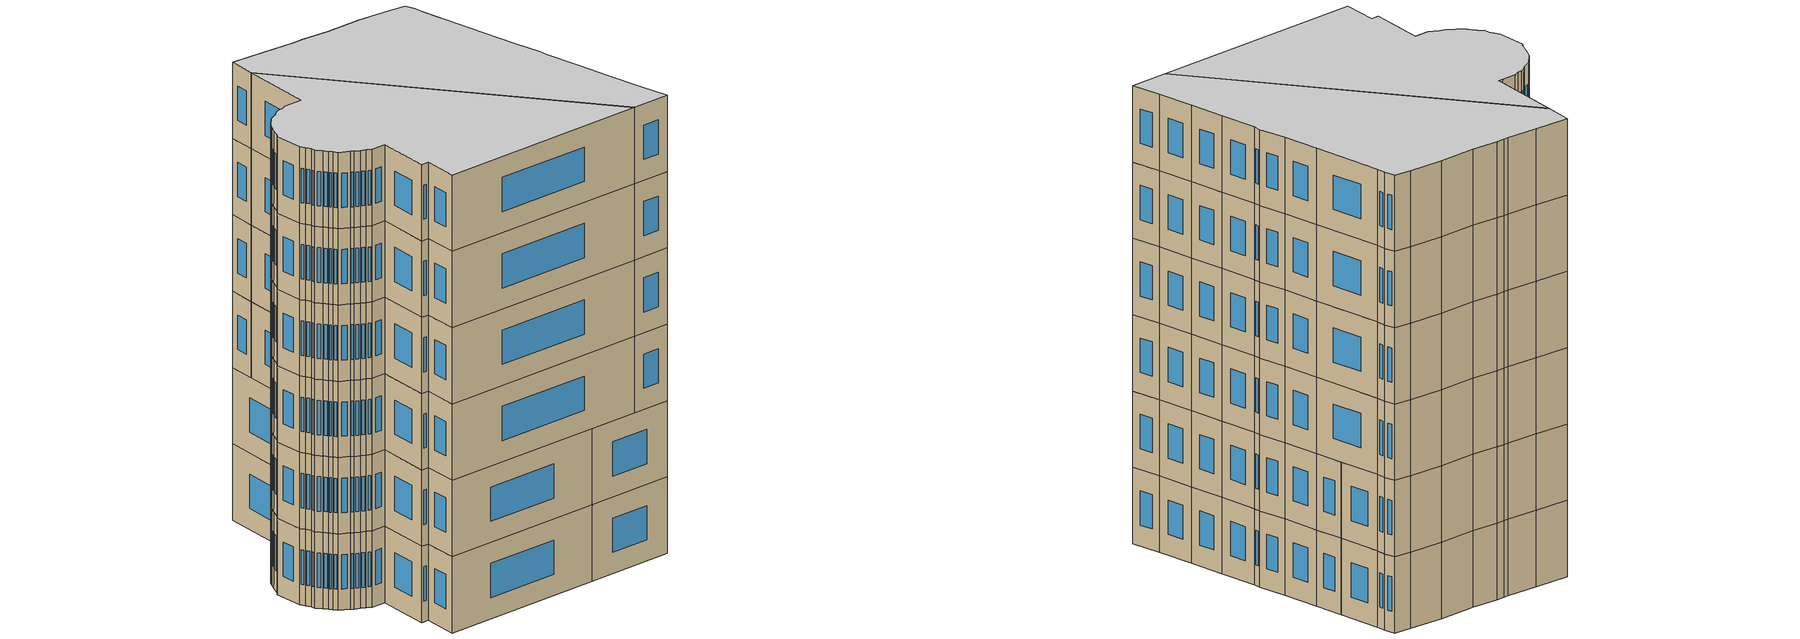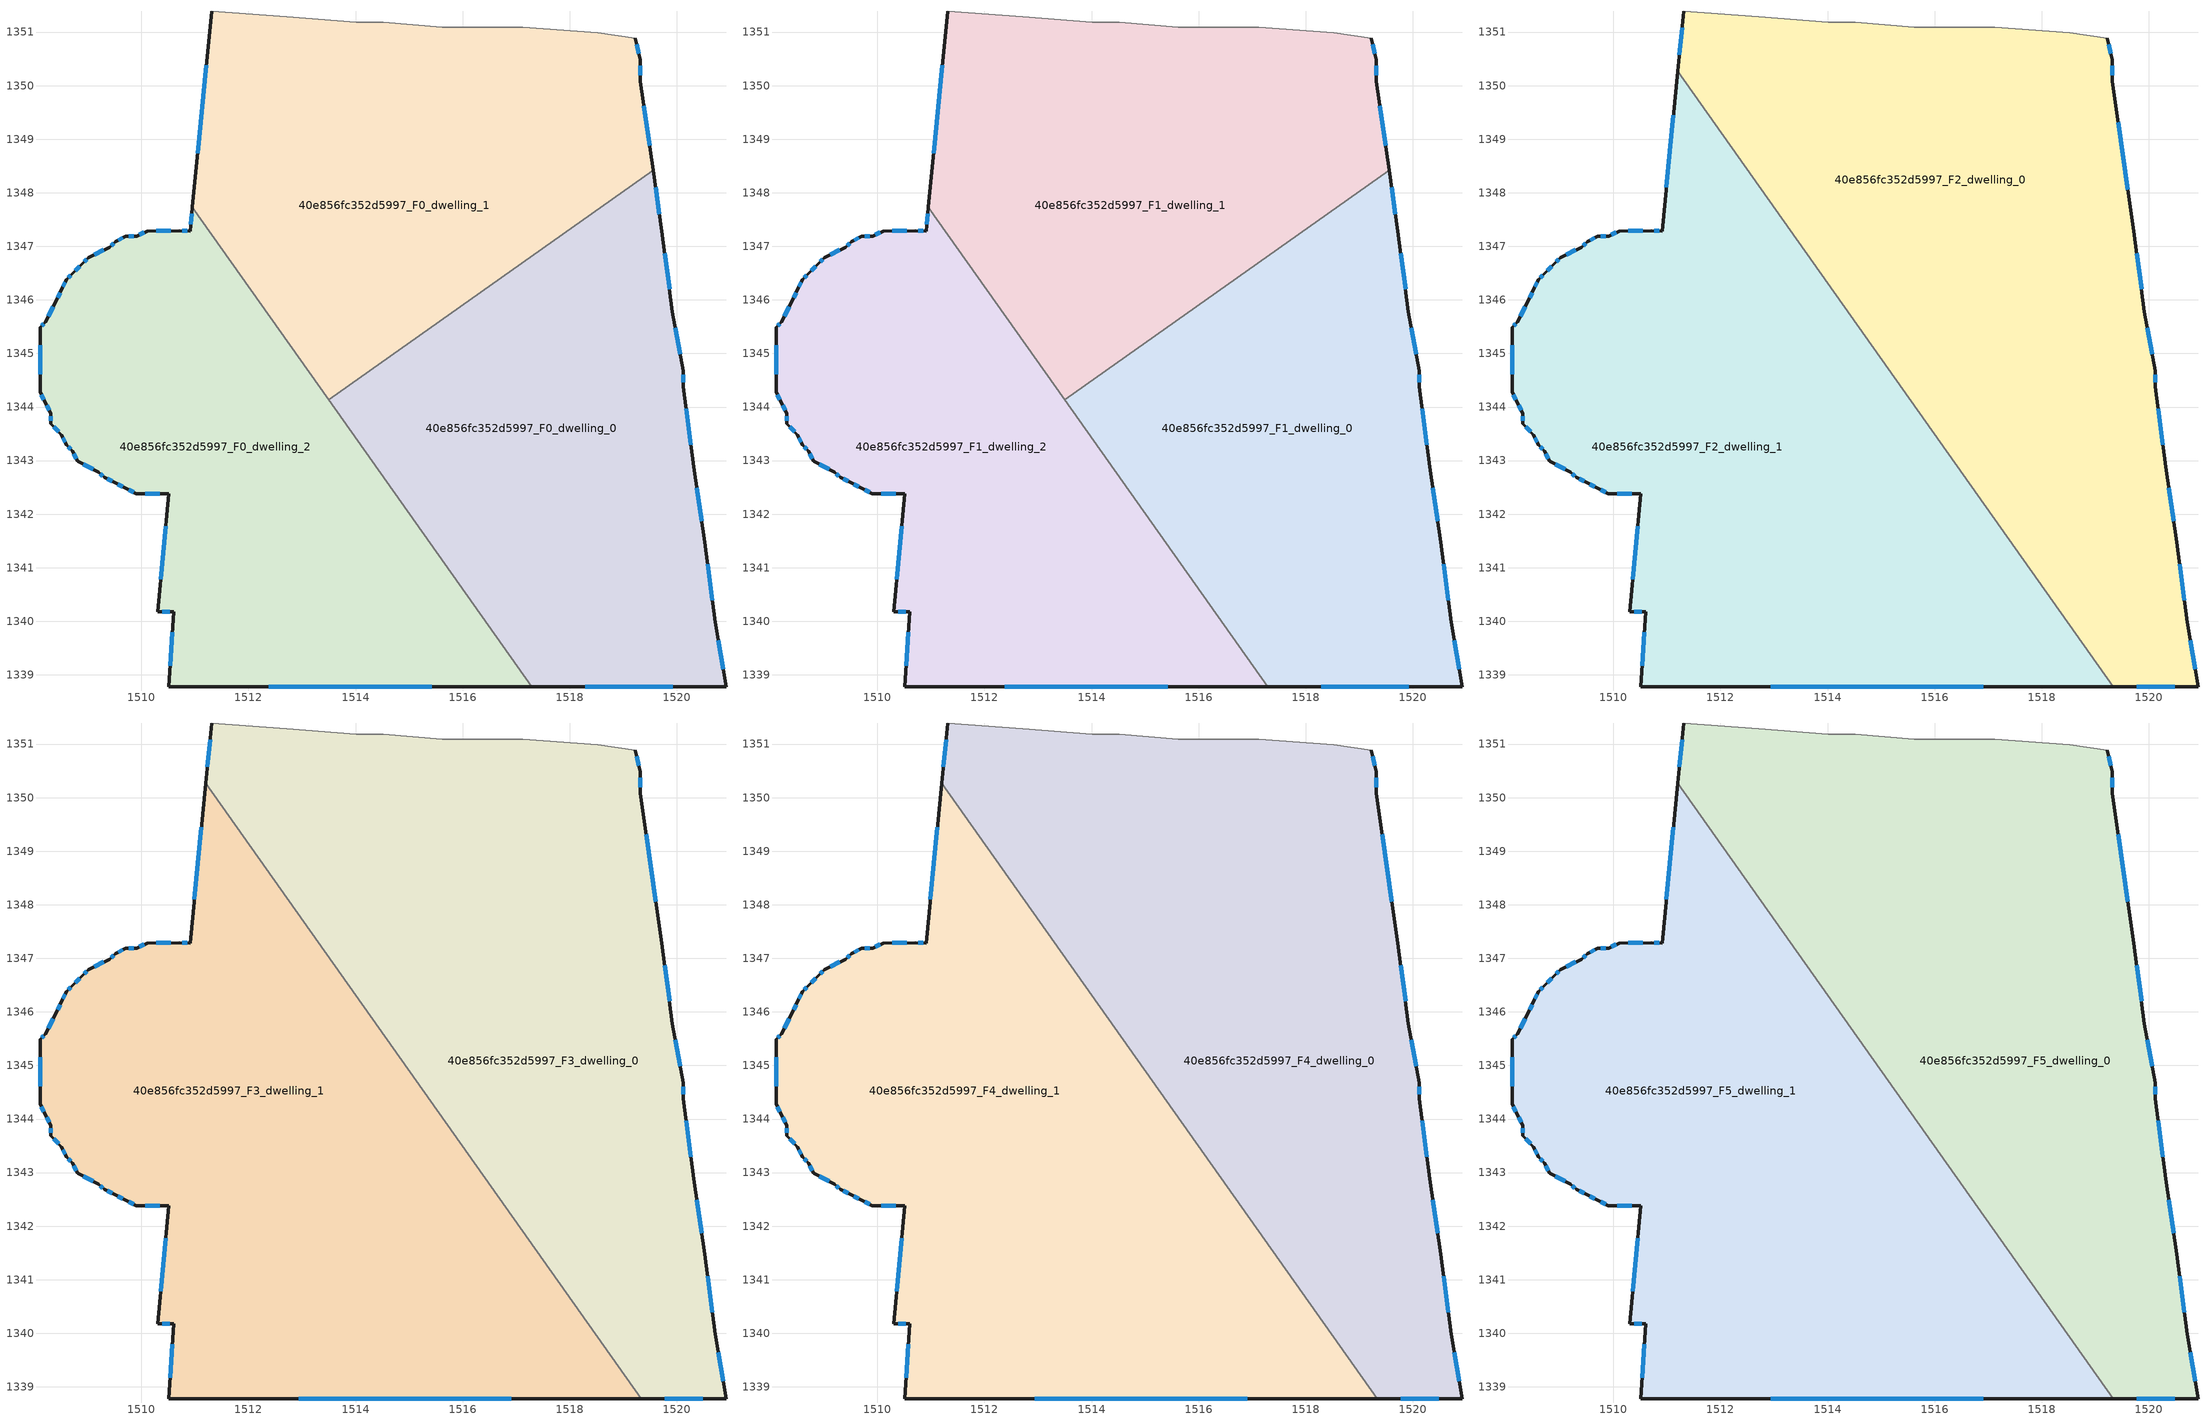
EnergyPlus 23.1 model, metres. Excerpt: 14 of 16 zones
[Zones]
40e856fc352d5997_F0_dwelling_0
 floor ground (EU_floor_Construction): 1519.56,1348.42 1519.72,1347.28 1519.92,1345.78 1520.12,1344.68 1520.12,1344.38 1520.32,1342.88 1520.52,1341.48 1520.72,1339.98 1520.92,1338.78 1517.29,1338.78 1513.5,1344.13 z0
 wall outside (EU_wall_Construction): 1517.29,1338.78 1520.92,1338.78 1520.72,1339.98 1520.52,1341.48 1520.32,1342.88 1520.12,1344.38 1520.12,1344.68 1519.92,1345.78 1519.72,1347.28 1519.56,1348.42 z0:3
 wall to 40e856fc352d5997_F0_dwelling_1 (EU_wall_Construction): 1519.56,1348.42 1513.5,1344.13 z0:3
 wall to 40e856fc352d5997_F0_dwelling_2 (EU_wall_Construction): 1513.5,1344.13 1517.29,1338.78 z0:3
 window (EU_Window_Construction): 1519.67,1347.6 1519.6,1348.11 / 1519.86,1346.2 1519.77,1346.87 / 1520.06,1344.98 1519.97,1345.48 / 1520.12,1344.46 1520.12,1344.6 / 1520.26,1343.29 1520.17,1343.97 / 1520.46,1341.86 1520.37,1342.49 / 1520.66,1340.39 1520.57,1341.07 / 1520.86,1339.11 1520.77,1339.65 / 1518.29,1338.78 1519.92,1338.78 z0.83:2.17
40e856fc352d5997_F0_dwelling_1
 floor ground (EU_floor_Construction): 1519.22,1350.89 1519.32,1350.49 1519.32,1350.09 1519.56,1348.42 1513.5,1344.13 1510.95,1347.73 1511.31,1351.39 1512.71,1351.29 1514.01,1351.19 1514.21,1351.19 1514.52,1351.19 1515.61,1351.09 1517.12,1351.09 1518.52,1350.99 z0
 wall outside (EU_wall_Construction): 1519.56,1348.42 1519.32,1350.09 1519.32,1350.49 1519.22,1350.89 / 1511.31,1351.39 1510.95,1347.73 z0:3
 wall adiabatic (EU_wall_Construction): 1519.22,1350.89 1518.52,1350.99 1517.12,1351.09 1515.61,1351.09 1514.52,1351.19 1514.21,1351.19 1514.01,1351.19 1512.71,1351.29 1511.31,1351.39 z0:3
 wall to 40e856fc352d5997_F0_dwelling_2 (EU_wall_Construction): 1510.95,1347.73 1513.5,1344.13 z0:3
 window (EU_Window_Construction): 1519.29,1350.6 1519.25,1350.78 / 1519.32,1350.2 1519.32,1350.38 / 1519.49,1348.88 1519.38,1349.63 / 1511.21,1350.38 1511.05,1348.74 z0.83:2.17
40e856fc352d5997_F0_dwelling_2
 floor ground (EU_floor_Construction): 1510.95,1347.73 1517.29,1338.78 1510.51,1338.78 1510.61,1340.18 1510.31,1340.18 1510.51,1342.38 1509.91,1342.38 1509.71,1342.48 1509.51,1342.58 1509.31,1342.68 1509.21,1342.78 1508.81,1342.98 1508.71,1343.18 1508.61,1343.28 1508.51,1343.48 1508.31,1343.68 1508.31,1343.88 1508.21,1344.08 1508.11,1344.28 1508.11,1345.49 1508.21,1345.58 1508.41,1345.99 1508.51,1346.19 1508.61,1346.39 1508.71,1346.49 1508.91,1346.69 1509.01,1346.79 1509.41,1346.99 1509.51,1347.09 1509.71,1347.19 1509.91,1347.19 1510.11,1347.29 1510.71,1347.29 1510.91,1347.29 z0
 wall outside (EU_wall_Construction): 1510.95,1347.73 1510.91,1347.29 1510.71,1347.29 1510.11,1347.29 1509.91,1347.19 1509.71,1347.19 1509.51,1347.09 1509.41,1346.99 1509.01,1346.79 1508.91,1346.69 1508.71,1346.49 1508.61,1346.39 1508.51,1346.19 1508.41,1345.99 1508.21,1345.58 1508.11,1345.49 1508.11,1344.28 1508.21,1344.08 1508.31,1343.88 1508.31,1343.68 1508.51,1343.48 1508.61,1343.28 1508.71,1343.18 1508.81,1342.98 1509.21,1342.78 1509.31,1342.68 1509.51,1342.58 1509.71,1342.48 1509.91,1342.38 1510.51,1342.38 1510.31,1340.18 1510.61,1340.18 1510.51,1338.78 1517.29,1338.78 z0:3
 window (EU_Window_Construction): 1510.45,1341.78 1510.36,1340.79 / 1510.07,1342.38 1510.34,1342.38 / 1509.76,1342.46 1509.85,1342.41 / 1509.56,1342.56 1509.65,1342.51 / 1509.36,1342.66 1509.45,1342.61 / 1509.24,1342.76 1509.28,1342.71 / 1508.92,1342.93 1509.1,1342.84 / 1508.74,1343.13 1508.78,1343.04 / 1508.64,1343.26 1508.68,1343.21 / 1508.54,1343.43 1508.58,1343.34 / 1508.36,1343.63 1508.45,1343.54 / 1508.31,1343.83 1508.31,1343.74 / 1508.24,1344.03 1508.28,1343.94 / 1508.14,1344.23 1508.18,1344.14 / 1508.11,1345.16 1508.11,1344.61 / 1508.18,1345.56 1508.14,1345.51 / 1508.35,1345.87 1508.26,1345.7 / 1508.48,1346.13 1508.44,1346.04 / 1508.58,1346.33 1508.54,1346.24 / 1508.68,1346.46 1508.64,1346.41 / 1508.85,1346.63 1508.76,1346.54 / 1508.98,1346.76 1508.94,1346.71 / 1509.3,1346.93 1509.12,1346.84 / 1509.48,1347.06 1509.44,1347.01 / 1509.65,1347.16 1509.57,1347.11 / 1509.85,1347.19 1509.77,1347.19 / 1510.05,1347.26 1509.97,1347.21 / 1510.55,1347.29 1510.28,1347.29 / 1510.86,1347.29 1510.77,1347.29 / 1510.94,1347.61 1510.92,1347.41 / 1512.37,1338.78 1515.42,1338.78 / 1510.58,1339.8 1510.54,1339.17 / 1510.39,1340.18 1510.53,1340.18 z0.83:2.17
40e856fc352d5997_F1_dwelling_0
 floor to 40e856fc352d5997_F0_dwelling_0 (EU_floor_Construction): 1519.56,1348.42 1519.72,1347.28 1519.92,1345.78 1520.12,1344.68 1520.12,1344.38 1520.32,1342.88 1520.52,1341.48 1520.72,1339.98 1520.92,1338.78 1517.29,1338.78 1513.5,1344.13 z3
 wall outside (EU_wall_Construction): 1517.29,1338.78 1520.92,1338.78 1520.72,1339.98 1520.52,1341.48 1520.32,1342.88 1520.12,1344.38 1520.12,1344.68 1519.92,1345.78 1519.72,1347.28 1519.56,1348.42 z3:6
 wall to 40e856fc352d5997_F1_dwelling_1 (EU_wall_Construction): 1519.56,1348.42 1513.5,1344.13 z3:6
 wall to 40e856fc352d5997_F1_dwelling_2 (EU_wall_Construction): 1513.5,1344.13 1517.29,1338.78 z3:6
 window (EU_Window_Construction): 1519.67,1347.6 1519.6,1348.11 / 1519.86,1346.2 1519.77,1346.87 / 1520.06,1344.98 1519.97,1345.48 / 1520.12,1344.46 1520.12,1344.6 / 1520.26,1343.29 1520.17,1343.97 / 1520.46,1341.86 1520.37,1342.49 / 1520.66,1340.39 1520.57,1341.07 / 1520.86,1339.11 1520.77,1339.65 / 1518.29,1338.78 1519.92,1338.78 z3.83:5.17
40e856fc352d5997_F1_dwelling_1
 floor to 40e856fc352d5997_F0_dwelling_1 (EU_floor_Construction): 1519.22,1350.89 1519.32,1350.49 1519.32,1350.09 1519.56,1348.42 1513.5,1344.13 1510.95,1347.73 1511.31,1351.39 1512.71,1351.29 1514.01,1351.19 1514.21,1351.19 1514.52,1351.19 1515.61,1351.09 1517.12,1351.09 1518.52,1350.99 z3
 wall outside (EU_wall_Construction): 1519.56,1348.42 1519.32,1350.09 1519.32,1350.49 1519.22,1350.89 / 1511.31,1351.39 1510.95,1347.73 z3:6
 wall adiabatic (EU_wall_Construction): 1519.22,1350.89 1518.52,1350.99 1517.12,1351.09 1515.61,1351.09 1514.52,1351.19 1514.21,1351.19 1514.01,1351.19 1512.71,1351.29 1511.31,1351.39 z3:6
 wall to 40e856fc352d5997_F1_dwelling_2 (EU_wall_Construction): 1510.95,1347.73 1513.5,1344.13 z3:6
 window (EU_Window_Construction): 1519.29,1350.6 1519.25,1350.78 / 1519.32,1350.2 1519.32,1350.38 / 1519.49,1348.88 1519.38,1349.63 / 1511.21,1350.38 1511.05,1348.74 z3.83:5.17
40e856fc352d5997_F1_dwelling_2
 floor to 40e856fc352d5997_F0_dwelling_2 (EU_floor_Construction): 1510.95,1347.73 1517.29,1338.78 1510.51,1338.78 1510.61,1340.18 1510.31,1340.18 1510.51,1342.38 1509.91,1342.38 1509.71,1342.48 1509.51,1342.58 1509.31,1342.68 1509.21,1342.78 1508.81,1342.98 1508.71,1343.18 1508.61,1343.28 1508.51,1343.48 1508.31,1343.68 1508.31,1343.88 1508.21,1344.08 1508.11,1344.28 1508.11,1345.49 1508.21,1345.58 1508.41,1345.99 1508.51,1346.19 1508.61,1346.39 1508.71,1346.49 1508.91,1346.69 1509.01,1346.79 1509.41,1346.99 1509.51,1347.09 1509.71,1347.19 1509.91,1347.19 1510.11,1347.29 1510.71,1347.29 1510.91,1347.29 z3
 wall outside (EU_wall_Construction): 1510.95,1347.73 1510.91,1347.29 1510.71,1347.29 1510.11,1347.29 1509.91,1347.19 1509.71,1347.19 1509.51,1347.09 1509.41,1346.99 1509.01,1346.79 1508.91,1346.69 1508.71,1346.49 1508.61,1346.39 1508.51,1346.19 1508.41,1345.99 1508.21,1345.58 1508.11,1345.49 1508.11,1344.28 1508.21,1344.08 1508.31,1343.88 1508.31,1343.68 1508.51,1343.48 1508.61,1343.28 1508.71,1343.18 1508.81,1342.98 1509.21,1342.78 1509.31,1342.68 1509.51,1342.58 1509.71,1342.48 1509.91,1342.38 1510.51,1342.38 1510.31,1340.18 1510.61,1340.18 1510.51,1338.78 1517.29,1338.78 z3:6
 window (EU_Window_Construction): 1510.45,1341.78 1510.36,1340.79 / 1510.07,1342.38 1510.34,1342.38 / 1509.76,1342.46 1509.85,1342.41 / 1509.56,1342.56 1509.65,1342.51 / 1509.36,1342.66 1509.45,1342.61 / 1509.24,1342.76 1509.28,1342.71 / 1508.92,1342.93 1509.1,1342.84 / 1508.74,1343.13 1508.78,1343.04 / 1508.64,1343.26 1508.68,1343.21 / 1508.54,1343.43 1508.58,1343.34 / 1508.36,1343.63 1508.45,1343.54 / 1508.31,1343.83 1508.31,1343.74 / 1508.24,1344.03 1508.28,1343.94 / 1508.14,1344.23 1508.18,1344.14 / 1508.11,1345.16 1508.11,1344.61 / 1508.18,1345.56 1508.14,1345.51 / 1508.35,1345.87 1508.26,1345.7 / 1508.48,1346.13 1508.44,1346.04 / 1508.58,1346.33 1508.54,1346.24 / 1508.68,1346.46 1508.64,1346.41 / 1508.85,1346.63 1508.76,1346.54 / 1508.98,1346.76 1508.94,1346.71 / 1509.3,1346.93 1509.12,1346.84 / 1509.48,1347.06 1509.44,1347.01 / 1509.65,1347.16 1509.57,1347.11 / 1509.85,1347.19 1509.77,1347.19 / 1510.05,1347.26 1509.97,1347.21 / 1510.55,1347.29 1510.28,1347.29 / 1510.86,1347.29 1510.77,1347.29 / 1510.94,1347.61 1510.92,1347.41 / 1512.37,1338.78 1515.42,1338.78 / 1510.58,1339.8 1510.54,1339.17 / 1510.39,1340.18 1510.53,1340.18 z3.83:5.17
40e856fc352d5997_F2_dwelling_0
 floor to 40e856fc352d5997_F1_dwelling_0 (EU_floor_Construction): 1519.56,1348.42 1519.72,1347.28 1519.92,1345.78 1520.12,1344.68 1520.12,1344.38 1520.32,1342.88 1520.52,1341.48 1520.72,1339.98 1520.92,1338.78 1519.33,1338.78 1514.86,1345.1 z6
 floor to 40e856fc352d5997_F1_dwelling_1 (EU_floor_Construction): 1519.22,1350.89 1519.32,1350.49 1519.32,1350.09 1519.56,1348.42 1514.86,1345.1 1511.2,1350.27 1511.31,1351.39 1512.71,1351.29 1514.01,1351.19 1514.21,1351.19 1514.52,1351.19 1515.61,1351.09 1517.12,1351.09 1518.52,1350.99 z6
 wall outside (EU_wall_Construction): 1519.33,1338.78 1520.92,1338.78 1520.72,1339.98 1520.52,1341.48 1520.32,1342.88 1520.12,1344.38 1520.12,1344.68 1519.92,1345.78 1519.72,1347.28 1519.32,1350.09 1519.32,1350.49 1519.22,1350.89 / 1511.31,1351.39 1511.2,1350.27 z6:9
 wall adiabatic (EU_wall_Construction): 1519.22,1350.89 1518.52,1350.99 1517.12,1351.09 1515.61,1351.09 1514.52,1351.19 1514.21,1351.19 1514.01,1351.19 1512.71,1351.29 1511.31,1351.39 z6:9
 wall to 40e856fc352d5997_F2_dwelling_1 (EU_wall_Construction): 1511.2,1350.27 1519.33,1338.78 z6:9
 window (EU_Window_Construction): 1519.29,1350.6 1519.25,1350.78 / 1519.32,1350.2 1519.32,1350.38 / 1519.61,1348.05 1519.43,1349.31 / 1519.86,1346.2 1519.77,1346.87 / 1520.06,1344.98 1519.97,1345.48 / 1520.12,1344.46 1520.12,1344.6 / 1520.26,1343.29 1520.17,1343.97 / 1520.46,1341.86 1520.37,1342.49 / 1520.66,1340.39 1520.57,1341.07 / 1520.86,1339.11 1520.77,1339.65 / 1519.77,1338.78 1520.48,1338.78 / 1511.28,1351.08 1511.23,1350.58 z6.83:8.17
40e856fc352d5997_F2_dwelling_1
 floor to 40e856fc352d5997_F1_dwelling_1 (EU_floor_Construction): 1511.2,1350.27 1514.86,1345.1 1513.5,1344.13 1510.95,1347.73 z6
 floor to 40e856fc352d5997_F1_dwelling_2 (EU_floor_Construction): 1510.95,1347.73 1517.29,1338.78 1510.51,1338.78 1510.61,1340.18 1510.31,1340.18 1510.51,1342.38 1509.91,1342.38 1509.71,1342.48 1509.51,1342.58 1509.31,1342.68 1509.21,1342.78 1508.81,1342.98 1508.71,1343.18 1508.61,1343.28 1508.51,1343.48 1508.31,1343.68 1508.31,1343.88 1508.21,1344.08 1508.11,1344.28 1508.11,1345.49 1508.21,1345.58 1508.41,1345.99 1508.51,1346.19 1508.61,1346.39 1508.71,1346.49 1508.91,1346.69 1509.01,1346.79 1509.41,1346.99 1509.51,1347.09 1509.71,1347.19 1509.91,1347.19 1510.11,1347.29 1510.71,1347.29 1510.91,1347.29 z6
 floor to 40e856fc352d5997_F1_dwelling_0 (EU_floor_Construction): 1514.86,1345.1 1519.33,1338.78 1517.29,1338.78 1513.5,1344.13 z6
 wall outside (EU_wall_Construction): 1511.2,1350.27 1510.91,1347.29 1510.71,1347.29 1510.11,1347.29 1509.91,1347.19 1509.71,1347.19 1509.51,1347.09 1509.41,1346.99 1509.01,1346.79 1508.91,1346.69 1508.71,1346.49 1508.61,1346.39 1508.51,1346.19 1508.41,1345.99 1508.21,1345.58 1508.11,1345.49 1508.11,1344.28 1508.21,1344.08 1508.31,1343.88 1508.31,1343.68 1508.51,1343.48 1508.61,1343.28 1508.71,1343.18 1508.81,1342.98 1509.21,1342.78 1509.31,1342.68 1509.51,1342.58 1509.71,1342.48 1509.91,1342.38 1510.51,1342.38 1510.31,1340.18 1510.61,1340.18 1510.51,1338.78 1519.33,1338.78 z6:9
 window (EU_Window_Construction): 1510.45,1341.78 1510.36,1340.79 / 1510.07,1342.38 1510.34,1342.38 / 1509.76,1342.46 1509.85,1342.41 / 1509.56,1342.56 1509.65,1342.51 / 1509.36,1342.66 1509.45,1342.61 / 1509.24,1342.76 1509.28,1342.71 / 1508.92,1342.93 1509.1,1342.84 / 1508.74,1343.13 1508.78,1343.04 / 1508.64,1343.26 1508.68,1343.21 / 1508.54,1343.43 1508.58,1343.34 / 1508.36,1343.63 1508.45,1343.54 / 1508.31,1343.83 1508.31,1343.74 / 1508.24,1344.03 1508.28,1343.94 / 1508.14,1344.23 1508.18,1344.14 / 1508.11,1345.16 1508.11,1344.61 / 1508.18,1345.56 1508.14,1345.51 / 1508.35,1345.87 1508.26,1345.7 / 1508.48,1346.13 1508.44,1346.04 / 1508.58,1346.33 1508.54,1346.24 / 1508.68,1346.46 1508.64,1346.41 / 1508.85,1346.63 1508.76,1346.54 / 1508.98,1346.76 1508.94,1346.71 / 1509.3,1346.93 1509.12,1346.84 / 1509.48,1347.06 1509.44,1347.01 / 1509.65,1347.16 1509.57,1347.11 / 1509.85,1347.19 1509.77,1347.19 / 1510.05,1347.26 1509.97,1347.21 / 1510.55,1347.29 1510.28,1347.29 / 1510.86,1347.29 1510.77,1347.29 / 1511.12,1349.45 1510.99,1348.11 / 1512.94,1338.78 1516.9,1338.78 / 1510.58,1339.8 1510.54,1339.17 / 1510.39,1340.18 1510.53,1340.18 z6.83:8.17
40e856fc352d5997_F3_dwelling_0
 floor to 40e856fc352d5997_F2_dwelling_0 (EU_floor_Construction): 1519.22,1350.89 1519.32,1350.49 1519.32,1350.09 1519.72,1347.28 1519.92,1345.78 1520.12,1344.68 1520.12,1344.38 1520.32,1342.88 1520.52,1341.48 1520.72,1339.98 1520.92,1338.78 1519.33,1338.78 1511.2,1350.27 1511.31,1351.39 1512.71,1351.29 1514.01,1351.19 1514.21,1351.19 1514.52,1351.19 1515.61,1351.09 1517.12,1351.09 1518.52,1350.99 z9
 wall outside (EU_wall_Construction): 1519.33,1338.78 1520.92,1338.78 1520.72,1339.98 1520.52,1341.48 1520.32,1342.88 1520.12,1344.38 1520.12,1344.68 1519.92,1345.78 1519.72,1347.28 1519.32,1350.09 1519.32,1350.49 1519.22,1350.89 / 1511.31,1351.39 1511.2,1350.27 z9:12
 wall adiabatic (EU_wall_Construction): 1519.22,1350.89 1518.52,1350.99 1517.12,1351.09 1515.61,1351.09 1514.52,1351.19 1514.21,1351.19 1514.01,1351.19 1512.71,1351.29 1511.31,1351.39 z9:12
 wall to 40e856fc352d5997_F3_dwelling_1 (EU_wall_Construction): 1511.2,1350.27 1519.33,1338.78 z9:12
 window (EU_Window_Construction): 1519.29,1350.6 1519.25,1350.78 / 1519.32,1350.2 1519.32,1350.38 / 1519.61,1348.05 1519.43,1349.31 / 1519.86,1346.2 1519.77,1346.87 / 1520.06,1344.98 1519.97,1345.48 / 1520.12,1344.46 1520.12,1344.6 / 1520.26,1343.29 1520.17,1343.97 / 1520.46,1341.86 1520.37,1342.49 / 1520.66,1340.39 1520.57,1341.07 / 1520.86,1339.11 1520.77,1339.65 / 1519.77,1338.78 1520.48,1338.78 / 1511.28,1351.08 1511.23,1350.58 z9.83:11.17
40e856fc352d5997_F3_dwelling_1
 floor to 40e856fc352d5997_F2_dwelling_1 (EU_floor_Construction): 1511.2,1350.27 1519.33,1338.78 1510.51,1338.78 1510.61,1340.18 1510.31,1340.18 1510.51,1342.38 1509.91,1342.38 1509.71,1342.48 1509.51,1342.58 1509.31,1342.68 1509.21,1342.78 1508.81,1342.98 1508.71,1343.18 1508.61,1343.28 1508.51,1343.48 1508.31,1343.68 1508.31,1343.88 1508.21,1344.08 1508.11,1344.28 1508.11,1345.49 1508.21,1345.58 1508.41,1345.99 1508.51,1346.19 1508.61,1346.39 1508.71,1346.49 1508.91,1346.69 1509.01,1346.79 1509.41,1346.99 1509.51,1347.09 1509.71,1347.19 1509.91,1347.19 1510.11,1347.29 1510.71,1347.29 1510.91,1347.29 z9
 wall outside (EU_wall_Construction): 1511.2,1350.27 1510.91,1347.29 1510.71,1347.29 1510.11,1347.29 1509.91,1347.19 1509.71,1347.19 1509.51,1347.09 1509.41,1346.99 1509.01,1346.79 1508.91,1346.69 1508.71,1346.49 1508.61,1346.39 1508.51,1346.19 1508.41,1345.99 1508.21,1345.58 1508.11,1345.49 1508.11,1344.28 1508.21,1344.08 1508.31,1343.88 1508.31,1343.68 1508.51,1343.48 1508.61,1343.28 1508.71,1343.18 1508.81,1342.98 1509.21,1342.78 1509.31,1342.68 1509.51,1342.58 1509.71,1342.48 1509.91,1342.38 1510.51,1342.38 1510.31,1340.18 1510.61,1340.18 1510.51,1338.78 1519.33,1338.78 z9:12
 window (EU_Window_Construction): 1510.45,1341.78 1510.36,1340.79 / 1510.07,1342.38 1510.34,1342.38 / 1509.76,1342.46 1509.85,1342.41 / 1509.56,1342.56 1509.65,1342.51 / 1509.36,1342.66 1509.45,1342.61 / 1509.24,1342.76 1509.28,1342.71 / 1508.92,1342.93 1509.1,1342.84 / 1508.74,1343.13 1508.78,1343.04 / 1508.64,1343.26 1508.68,1343.21 / 1508.54,1343.43 1508.58,1343.34 / 1508.36,1343.63 1508.45,1343.54 / 1508.31,1343.83 1508.31,1343.74 / 1508.24,1344.03 1508.28,1343.94 / 1508.14,1344.23 1508.18,1344.14 / 1508.11,1345.16 1508.11,1344.61 / 1508.18,1345.56 1508.14,1345.51 / 1508.35,1345.87 1508.26,1345.7 / 1508.48,1346.13 1508.44,1346.04 / 1508.58,1346.33 1508.54,1346.24 / 1508.68,1346.46 1508.64,1346.41 / 1508.85,1346.63 1508.76,1346.54 / 1508.98,1346.76 1508.94,1346.71 / 1509.3,1346.93 1509.12,1346.84 / 1509.48,1347.06 1509.44,1347.01 / 1509.65,1347.16 1509.57,1347.11 / 1509.85,1347.19 1509.77,1347.19 / 1510.05,1347.26 1509.97,1347.21 / 1510.55,1347.29 1510.28,1347.29 / 1510.86,1347.29 1510.77,1347.29 / 1511.12,1349.45 1510.99,1348.11 / 1512.94,1338.78 1516.9,1338.78 / 1510.58,1339.8 1510.54,1339.17 / 1510.39,1340.18 1510.53,1340.18 z9.83:11.17
40e856fc352d5997_F4_dwelling_0
 floor to 40e856fc352d5997_F3_dwelling_0 (EU_floor_Construction): 1519.22,1350.89 1519.32,1350.49 1519.32,1350.09 1519.72,1347.28 1519.92,1345.78 1520.12,1344.68 1520.12,1344.38 1520.32,1342.88 1520.52,1341.48 1520.72,1339.98 1520.92,1338.78 1519.33,1338.78 1511.2,1350.27 1511.31,1351.39 1512.71,1351.29 1514.01,1351.19 1514.21,1351.19 1514.52,1351.19 1515.61,1351.09 1517.12,1351.09 1518.52,1350.99 z12
 wall outside (EU_wall_Construction): 1519.33,1338.78 1520.92,1338.78 1520.72,1339.98 1520.52,1341.48 1520.32,1342.88 1520.12,1344.38 1520.12,1344.68 1519.92,1345.78 1519.72,1347.28 1519.32,1350.09 1519.32,1350.49 1519.22,1350.89 / 1511.31,1351.39 1511.2,1350.27 z12:15
 wall adiabatic (EU_wall_Construction): 1519.22,1350.89 1518.52,1350.99 1517.12,1351.09 1515.61,1351.09 1514.52,1351.19 1514.21,1351.19 1514.01,1351.19 1512.71,1351.29 1511.31,1351.39 z12:15
 wall to 40e856fc352d5997_F4_dwelling_1 (EU_wall_Construction): 1511.2,1350.27 1519.33,1338.78 z12:15
 window (EU_Window_Construction): 1519.29,1350.6 1519.25,1350.78 / 1519.32,1350.2 1519.32,1350.38 / 1519.61,1348.05 1519.43,1349.31 / 1519.86,1346.2 1519.77,1346.87 / 1520.06,1344.98 1519.97,1345.48 / 1520.12,1344.46 1520.12,1344.6 / 1520.26,1343.29 1520.17,1343.97 / 1520.46,1341.86 1520.37,1342.49 / 1520.66,1340.39 1520.57,1341.07 / 1520.86,1339.11 1520.77,1339.65 / 1519.77,1338.78 1520.48,1338.78 / 1511.28,1351.08 1511.23,1350.58 z12.83:14.17
40e856fc352d5997_F4_dwelling_1
 floor to 40e856fc352d5997_F3_dwelling_1 (EU_floor_Construction): 1511.2,1350.27 1519.33,1338.78 1510.51,1338.78 1510.61,1340.18 1510.31,1340.18 1510.51,1342.38 1509.91,1342.38 1509.71,1342.48 1509.51,1342.58 1509.31,1342.68 1509.21,1342.78 1508.81,1342.98 1508.71,1343.18 1508.61,1343.28 1508.51,1343.48 1508.31,1343.68 1508.31,1343.88 1508.21,1344.08 1508.11,1344.28 1508.11,1345.49 1508.21,1345.58 1508.41,1345.99 1508.51,1346.19 1508.61,1346.39 1508.71,1346.49 1508.91,1346.69 1509.01,1346.79 1509.41,1346.99 1509.51,1347.09 1509.71,1347.19 1509.91,1347.19 1510.11,1347.29 1510.71,1347.29 1510.91,1347.29 z12
 wall outside (EU_wall_Construction): 1511.2,1350.27 1510.91,1347.29 1510.71,1347.29 1510.11,1347.29 1509.91,1347.19 1509.71,1347.19 1509.51,1347.09 1509.41,1346.99 1509.01,1346.79 1508.91,1346.69 1508.71,1346.49 1508.61,1346.39 1508.51,1346.19 1508.41,1345.99 1508.21,1345.58 1508.11,1345.49 1508.11,1344.28 1508.21,1344.08 1508.31,1343.88 1508.31,1343.68 1508.51,1343.48 1508.61,1343.28 1508.71,1343.18 1508.81,1342.98 1509.21,1342.78 1509.31,1342.68 1509.51,1342.58 1509.71,1342.48 1509.91,1342.38 1510.51,1342.38 1510.31,1340.18 1510.61,1340.18 1510.51,1338.78 1519.33,1338.78 z12:15
 window (EU_Window_Construction): 1510.45,1341.78 1510.36,1340.79 / 1510.07,1342.38 1510.34,1342.38 / 1509.76,1342.46 1509.85,1342.41 / 1509.56,1342.56 1509.65,1342.51 / 1509.36,1342.66 1509.45,1342.61 / 1509.24,1342.76 1509.28,1342.71 / 1508.92,1342.93 1509.1,1342.84 / 1508.74,1343.13 1508.78,1343.04 / 1508.64,1343.26 1508.68,1343.21 / 1508.54,1343.43 1508.58,1343.34 / 1508.36,1343.63 1508.45,1343.54 / 1508.31,1343.83 1508.31,1343.74 / 1508.24,1344.03 1508.28,1343.94 / 1508.14,1344.23 1508.18,1344.14 / 1508.11,1345.16 1508.11,1344.61 / 1508.18,1345.56 1508.14,1345.51 / 1508.35,1345.87 1508.26,1345.7 / 1508.48,1346.13 1508.44,1346.04 / 1508.58,1346.33 1508.54,1346.24 / 1508.68,1346.46 1508.64,1346.41 / 1508.85,1346.63 1508.76,1346.54 / 1508.98,1346.76 1508.94,1346.71 / 1509.3,1346.93 1509.12,1346.84 / 1509.48,1347.06 1509.44,1347.01 / 1509.65,1347.16 1509.57,1347.11 / 1509.85,1347.19 1509.77,1347.19 / 1510.05,1347.26 1509.97,1347.21 / 1510.55,1347.29 1510.28,1347.29 / 1510.86,1347.29 1510.77,1347.29 / 1511.12,1349.45 1510.99,1348.11 / 1512.94,1338.78 1516.9,1338.78 / 1510.58,1339.8 1510.54,1339.17 / 1510.39,1340.18 1510.53,1340.18 z12.83:14.17
40e856fc352d5997_F5_dwelling_0
 floor to 40e856fc352d5997_F4_dwelling_0 (EU_floor_Construction): 1519.22,1350.89 1519.32,1350.49 1519.32,1350.09 1519.72,1347.28 1519.92,1345.78 1520.12,1344.68 1520.12,1344.38 1520.32,1342.88 1520.52,1341.48 1520.72,1339.98 1520.92,1338.78 1519.33,1338.78 1511.2,1350.27 1511.31,1351.39 1512.71,1351.29 1514.01,1351.19 1514.21,1351.19 1514.52,1351.19 1515.61,1351.09 1517.12,1351.09 1518.52,1350.99 z15
 wall outside (EU_wall_Construction): 1519.33,1338.78 1520.92,1338.78 1520.72,1339.98 1520.52,1341.48 1520.32,1342.88 1520.12,1344.38 1520.12,1344.68 1519.92,1345.78 1519.72,1347.28 1519.32,1350.09 1519.32,1350.49 1519.22,1350.89 / 1511.31,1351.39 1511.2,1350.27 z15:18
 wall adiabatic (EU_wall_Construction): 1519.22,1350.89 1518.52,1350.99 1517.12,1351.09 1515.61,1351.09 1514.52,1351.19 1514.21,1351.19 1514.01,1351.19 1512.71,1351.29 1511.31,1351.39 z15:18
 wall to 40e856fc352d5997_F5_dwelling_1 (EU_wall_Construction): 1511.2,1350.27 1519.33,1338.78 z15:18
 window (EU_Window_Construction): 1519.29,1350.6 1519.25,1350.78 / 1519.32,1350.2 1519.32,1350.38 / 1519.61,1348.05 1519.43,1349.31 / 1519.86,1346.2 1519.77,1346.87 / 1520.06,1344.98 1519.97,1345.48 / 1520.12,1344.46 1520.12,1344.6 / 1520.26,1343.29 1520.17,1343.97 / 1520.46,1341.86 1520.37,1342.49 / 1520.66,1340.39 1520.57,1341.07 / 1520.86,1339.11 1520.77,1339.65 / 1519.77,1338.78 1520.48,1338.78 / 1511.28,1351.08 1511.23,1350.58 z15.83:17.17
 ceiling to 40e856fc352d5997_F6_dwelling_0 (EU_floor_Construction): 1520.92,1338.78 1520.72,1339.98 1520.52,1341.48 1520.32,1342.88 1520.12,1344.38 1520.12,1344.68 1519.92,1345.78 1519.72,1347.28 1519.32,1350.09 1519.32,1350.49 1519.22,1350.89 1518.52,1350.99 1517.12,1351.09 1515.61,1351.09 1514.52,1351.19 1514.21,1351.19 1514.01,1351.19 1512.71,1351.29 1511.31,1351.39 1511.2,1350.27 1519.33,1338.78 z18
40e856fc352d5997_F5_dwelling_1
 floor to 40e856fc352d5997_F4_dwelling_1 (EU_floor_Construction): 1511.2,1350.27 1519.33,1338.78 1510.51,1338.78 1510.61,1340.18 1510.31,1340.18 1510.51,1342.38 1509.91,1342.38 1509.71,1342.48 1509.51,1342.58 1509.31,1342.68 1509.21,1342.78 1508.81,1342.98 1508.71,1343.18 1508.61,1343.28 1508.51,1343.48 1508.31,1343.68 1508.31,1343.88 1508.21,1344.08 1508.11,1344.28 1508.11,1345.49 1508.21,1345.58 1508.41,1345.99 1508.51,1346.19 1508.61,1346.39 1508.71,1346.49 1508.91,1346.69 1509.01,1346.79 1509.41,1346.99 1509.51,1347.09 1509.71,1347.19 1509.91,1347.19 1510.11,1347.29 1510.71,1347.29 1510.91,1347.29 z15
 wall outside (EU_wall_Construction): 1511.2,1350.27 1510.91,1347.29 1510.71,1347.29 1510.11,1347.29 1509.91,1347.19 1509.71,1347.19 1509.51,1347.09 1509.41,1346.99 1509.01,1346.79 1508.91,1346.69 1508.71,1346.49 1508.61,1346.39 1508.51,1346.19 1508.41,1345.99 1508.21,1345.58 1508.11,1345.49 1508.11,1344.28 1508.21,1344.08 1508.31,1343.88 1508.31,1343.68 1508.51,1343.48 1508.61,1343.28 1508.71,1343.18 1508.81,1342.98 1509.21,1342.78 1509.31,1342.68 1509.51,1342.58 1509.71,1342.48 1509.91,1342.38 1510.51,1342.38 1510.31,1340.18 1510.61,1340.18 1510.51,1338.78 1519.33,1338.78 z15:18
 window (EU_Window_Construction): 1510.45,1341.78 1510.36,1340.79 / 1510.07,1342.38 1510.34,1342.38 / 1509.76,1342.46 1509.85,1342.41 / 1509.56,1342.56 1509.65,1342.51 / 1509.36,1342.66 1509.45,1342.61 / 1509.24,1342.76 1509.28,1342.71 / 1508.92,1342.93 1509.1,1342.84 / 1508.74,1343.13 1508.78,1343.04 / 1508.64,1343.26 1508.68,1343.21 / 1508.54,1343.43 1508.58,1343.34 / 1508.36,1343.63 1508.45,1343.54 / 1508.31,1343.83 1508.31,1343.74 / 1508.24,1344.03 1508.28,1343.94 / 1508.14,1344.23 1508.18,1344.14 / 1508.11,1345.16 1508.11,1344.61 / 1508.18,1345.56 1508.14,1345.51 / 1508.35,1345.87 1508.26,1345.7 / 1508.48,1346.13 1508.44,1346.04 / 1508.58,1346.33 1508.54,1346.24 / 1508.68,1346.46 1508.64,1346.41 / 1508.85,1346.63 1508.76,1346.54 / 1508.98,1346.76 1508.94,1346.71 / 1509.3,1346.93 1509.12,1346.84 / 1509.48,1347.06 1509.44,1347.01 / 1509.65,1347.16 1509.57,1347.11 / 1509.85,1347.19 1509.77,1347.19 / 1510.05,1347.26 1509.97,1347.21 / 1510.55,1347.29 1510.28,1347.29 / 1510.86,1347.29 1510.77,1347.29 / 1511.12,1349.45 1510.99,1348.11 / 1512.94,1338.78 1516.9,1338.78 / 1510.58,1339.8 1510.54,1339.17 / 1510.39,1340.18 1510.53,1340.18 z15.83:17.17
 ceiling to 40e856fc352d5997_F6_dwelling_1 (EU_floor_Construction): 1519.33,1338.78 1511.2,1350.27 1510.91,1347.29 1510.71,1347.29 1510.11,1347.29 1509.91,1347.19 1509.71,1347.19 1509.51,1347.09 1509.41,1346.99 1509.01,1346.79 1508.91,1346.69 1508.71,1346.49 1508.61,1346.39 1508.51,1346.19 1508.41,1345.99 1508.21,1345.58 1508.11,1345.49 1508.11,1344.28 1508.21,1344.08 1508.31,1343.88 1508.31,1343.68 1508.51,1343.48 1508.61,1343.28 1508.71,1343.18 1508.81,1342.98 1509.21,1342.78 1509.31,1342.68 1509.51,1342.58 1509.71,1342.48 1509.91,1342.38 1510.51,1342.38 1510.31,1340.18 1510.61,1340.18 1510.51,1338.78 z18
[Building]
EU S2 Campaign: North Axis=0; Terrain=City; Solar Distribution=FullExterior
[Site:Location]
Lyon-Bron: Latitude=45.75; Longitude=5; Time Zone=1; Elevation=198
[SizingPeriod:WeatherFileDays]
AnnualSizingPeriod: Begin Month=1; Begin Day of Month=1; End Month=12; End Day of Month=31; Day of Week for Start Day=Monday; Use Weather File Daylight Saving Period=No; Use Weather File Rain and Snow Indicators=No
[MATERIAL]
EU_InternalMass_Material: Roughness=MediumRough; Thickness=0.1; Conductivity=1; Density=1800; Specific Heat=900; Thermal Absorptance=0.9; Solar Absorptance=0.7; Visible Absorptance=0.7
[MATERIAL:NOMASS] Roughness=MediumRough; Thermal Absorptance=0.9; Solar Absorptance=0.7; Visible Absorptance=0.7
Name | Thermal Resistance
EU_wall_NoMass | 0.87146
EU_floor_NoMass | 0.496999
[WINDOWMATERIAL:SIMPLEGLAZINGSYSTEM]
EU_Window_SimpleGlazing: UFactor=2.2525; Solar Heat Gain Coefficient=0.76; Visible Transmittance=0.76
[CONSTRUCTION]
EU_wall_Construction: EU_wall_NoMass
EU_floor_Construction: EU_floor_NoMass
EU_Window_Construction: EU_Window_SimpleGlazing
EU_InternalMass_Construction: EU_InternalMass_Material
[ZONE] Type=1; Multiplier=1; Ceiling Height=autocalculate; Floor Area=autocalculate; Part of Total Floor Area=Yes
Name | Volume
40e856fc352d5997_F0_dwelling_0; 40e856fc352d5997_F1_dwelling_0 | 125.138
40e856fc352d5997_F2_dwelling_0; 40e856fc352d5997_F3_dwelling_0; 40e856fc352d5997_F4_dwelling_0; 40e856fc352d5997_F5_dwelling_0 | 187.69
40e856fc352d5997_F0_dwelling_1; 40e856fc352d5997_F1_dwelling_1 | 125.123
40e856fc352d5997_F2_dwelling_1; 40e856fc352d5997_F3_dwelling_1; 40e856fc352d5997_F4_dwelling_1; 40e856fc352d5997_F5_dwelling_1 | 187.686
40e856fc352d5997_F0_dwelling_2; 40e856fc352d5997_F1_dwelling_2 | 125.115
[INTERNALMASS] Construction=EU_InternalMass_Construction
Name | Zone or ZoneList | Surface Area
40e856fc352d5997_F0_dwelling_0_EU_InternalMass | 40e856fc352d5997_F0_dwelling_0 | 41.7121
40e856fc352d5997_F0_dwelling_1_EU_InternalMass | 40e856fc352d5997_F0_dwelling_1 | 41.7074
40e856fc352d5997_F0_dwelling_2_EU_InternalMass | 40e856fc352d5997_F0_dwelling_2 | 41.7049
40e856fc352d5997_F1_dwelling_0_EU_InternalMass | 40e856fc352d5997_F1_dwelling_0 | 41.7121
40e856fc352d5997_F1_dwelling_1_EU_InternalMass | 40e856fc352d5997_F1_dwelling_1 | 41.7074
40e856fc352d5997_F1_dwelling_2_EU_InternalMass | 40e856fc352d5997_F1_dwelling_2 | 41.7049
40e856fc352d5997_F2_dwelling_0_EU_InternalMass | 40e856fc352d5997_F2_dwelling_0 | 62.5627
40e856fc352d5997_F2_dwelling_1_EU_InternalMass | 40e856fc352d5997_F2_dwelling_1 | 62.5619
40e856fc352d5997_F3_dwelling_0_EU_InternalMass | 40e856fc352d5997_F3_dwelling_0 | 62.5627
40e856fc352d5997_F3_dwelling_1_EU_InternalMass | 40e856fc352d5997_F3_dwelling_1 | 62.5619
40e856fc352d5997_F4_dwelling_0_EU_InternalMass | 40e856fc352d5997_F4_dwelling_0 | 62.5627
40e856fc352d5997_F4_dwelling_1_EU_InternalMass | 40e856fc352d5997_F4_dwelling_1 | 62.5619
40e856fc352d5997_F5_dwelling_0_EU_InternalMass | 40e856fc352d5997_F5_dwelling_0 | 62.5627
40e856fc352d5997_F5_dwelling_1_EU_InternalMass | 40e856fc352d5997_F5_dwelling_1 | 62.5619
[OTHEREQUIPMENT] Fuel Type=Electricity; Design Level Calculation Method=Watts/Area; Power per Zone Floor Area=1; Fraction Latent=0; Fraction Radiant=0; Fraction Lost=0; Carbon Dioxide Generation Rate=0; EndUse Subcategory=EU_Step8_InternalGains
Name | Zone or ZoneList or Space or SpaceList | Schedule
EU_Step8_InternalGain_40e856fc352d5997_F0_dwelling_0_f000 | 40e856fc352d5997_F0_dwelling_0 | EU_Step8_GainSchedule_40e856fc352d5997_F0_dwelling_0_f000
EU_Step8_InternalGain_40e856fc352d5997_F0_dwelling_1_f000 | 40e856fc352d5997_F0_dwelling_1 | EU_Step8_GainSchedule_40e856fc352d5997_F0_dwelling_1_f000
EU_Step8_InternalGain_40e856fc352d5997_F0_dwelling_2_f000 | 40e856fc352d5997_F0_dwelling_2 | EU_Step8_GainSchedule_40e856fc352d5997_F0_dwelling_2_f000
EU_Step8_InternalGain_40e856fc352d5997_F1_dwelling_0_f000 | 40e856fc352d5997_F1_dwelling_0 | EU_Step8_GainSchedule_40e856fc352d5997_F1_dwelling_0_f000
EU_Step8_InternalGain_40e856fc352d5997_F1_dwelling_1_f000 | 40e856fc352d5997_F1_dwelling_1 | EU_Step8_GainSchedule_40e856fc352d5997_F1_dwelling_1_f000
EU_Step8_InternalGain_40e856fc352d5997_F1_dwelling_2_f000 | 40e856fc352d5997_F1_dwelling_2 | EU_Step8_GainSchedule_40e856fc352d5997_F1_dwelling_2_f000
EU_Step8_InternalGain_40e856fc352d5997_F2_dwelling_0_f000 | 40e856fc352d5997_F2_dwelling_0 | EU_Step8_GainSchedule_40e856fc352d5997_F2_dwelling_0_f000
EU_Step8_InternalGain_40e856fc352d5997_F2_dwelling_1_f000 | 40e856fc352d5997_F2_dwelling_1 | EU_Step8_GainSchedule_40e856fc352d5997_F2_dwelling_1_f000
EU_Step8_InternalGain_40e856fc352d5997_F3_dwelling_0_f000 | 40e856fc352d5997_F3_dwelling_0 | EU_Step8_GainSchedule_40e856fc352d5997_F3_dwelling_0_f000
EU_Step8_InternalGain_40e856fc352d5997_F3_dwelling_1_f000 | 40e856fc352d5997_F3_dwelling_1 | EU_Step8_GainSchedule_40e856fc352d5997_F3_dwelling_1_f000
EU_Step8_InternalGain_40e856fc352d5997_F4_dwelling_0_f000 | 40e856fc352d5997_F4_dwelling_0 | EU_Step8_GainSchedule_40e856fc352d5997_F4_dwelling_0_f000
EU_Step8_InternalGain_40e856fc352d5997_F4_dwelling_1_f000 | 40e856fc352d5997_F4_dwelling_1 | EU_Step8_GainSchedule_40e856fc352d5997_F4_dwelling_1_f000
EU_Step8_InternalGain_40e856fc352d5997_F5_dwelling_0_f000 | 40e856fc352d5997_F5_dwelling_0 | EU_Step8_GainSchedule_40e856fc352d5997_F5_dwelling_0_f000
EU_Step8_InternalGain_40e856fc352d5997_F5_dwelling_1_f000 | 40e856fc352d5997_F5_dwelling_1 | EU_Step8_GainSchedule_40e856fc352d5997_F5_dwelling_1_f000
[ZONEVENTILATION:DESIGNFLOWRATE] Schedule=EU_AlwaysOn; Design Flow Rate Calculation Method=AirChanges/Hour; Air Changes per Hour=0.425; Ventilation Type=Natural; Fan Pressure Rise=0; Fan Total Efficiency=1; Constant Term Coefficient=1; Temperature Term Coefficient=0; Velocity Term Coefficient=0; Velocity Squared Term Coefficient=0; Minimum Indoor Temperature=-100; Maximum Indoor Temperature=100; Delta Temperature=-100; Minimum Outdoor Temperature=-100; Maximum Outdoor Temperature=100; Maximum Wind Speed=40
Name | Zone or ZoneList or Space or SpaceList
EU_ConstantAir_40e856fc352d5997_F0_dwelling_0 | 40e856fc352d5997_F0_dwelling_0
EU_ConstantAir_40e856fc352d5997_F0_dwelling_1 | 40e856fc352d5997_F0_dwelling_1
EU_ConstantAir_40e856fc352d5997_F0_dwelling_2 | 40e856fc352d5997_F0_dwelling_2
EU_ConstantAir_40e856fc352d5997_F1_dwelling_0 | 40e856fc352d5997_F1_dwelling_0
EU_ConstantAir_40e856fc352d5997_F1_dwelling_1 | 40e856fc352d5997_F1_dwelling_1
EU_ConstantAir_40e856fc352d5997_F1_dwelling_2 | 40e856fc352d5997_F1_dwelling_2
EU_ConstantAir_40e856fc352d5997_F2_dwelling_0 | 40e856fc352d5997_F2_dwelling_0
EU_ConstantAir_40e856fc352d5997_F2_dwelling_1 | 40e856fc352d5997_F2_dwelling_1
EU_ConstantAir_40e856fc352d5997_F3_dwelling_0 | 40e856fc352d5997_F3_dwelling_0
EU_ConstantAir_40e856fc352d5997_F3_dwelling_1 | 40e856fc352d5997_F3_dwelling_1
EU_ConstantAir_40e856fc352d5997_F4_dwelling_0 | 40e856fc352d5997_F4_dwelling_0
EU_ConstantAir_40e856fc352d5997_F4_dwelling_1 | 40e856fc352d5997_F4_dwelling_1
EU_ConstantAir_40e856fc352d5997_F5_dwelling_0 | 40e856fc352d5997_F5_dwelling_0
EU_ConstantAir_40e856fc352d5997_F5_dwelling_1 | 40e856fc352d5997_F5_dwelling_1
[HVACTEMPLATE:THERMOSTAT] Constant Heating Setpoint=20; Constant Cooling Setpoint=50
EU_HeatOnly_40e856fc352d5997_F0_dwelling_0; EU_HeatOnly_40e856fc352d5997_F0_dwelling_1; EU_HeatOnly_40e856fc352d5997_F0_dwelling_2; EU_HeatOnly_40e856fc352d5997_F1_dwelling_0; EU_HeatOnly_40e856fc352d5997_F1_dwelling_1; EU_HeatOnly_40e856fc352d5997_F1_dwelling_2; EU_HeatOnly_40e856fc352d5997_F2_dwelling_0; EU_HeatOnly_40e856fc352d5997_F2_dwelling_1; EU_HeatOnly_40e856fc352d5997_F3_dwelling_0; EU_HeatOnly_40e856fc352d5997_F3_dwelling_1; EU_HeatOnly_40e856fc352d5997_F4_dwelling_0; EU_HeatOnly_40e856fc352d5997_F4_dwelling_1; EU_HeatOnly_40e856fc352d5997_F5_dwelling_0; EU_HeatOnly_40e856fc352d5997_F5_dwelling_1; EU_HeatOnly_40e856fc352d5997_F6_dwelling_0; EU_HeatOnly_40e856fc352d5997_F6_dwelling_1
[HVACTEMPLATE:ZONE:IDEALLOADSAIRSYSTEM] System Availability Schedule=EU_AlwaysOn; Maximum Heating Supply Air Temperature=50; Minimum Cooling Supply Air Temperature=13; Maximum Heating Supply Air Humidity Ratio=0.0156; Minimum Cooling Supply Air Humidity Ratio=0.0077; Heating Limit=NoLimit; Cooling Limit=NoLimit; Heating Availability Schedule=EU_AlwaysOn; Cooling Availability Schedule=EU_CoolingOff; Dehumidification Control Type=ConstantSensibleHeatRatio; Cooling Sensible Heat Ratio=0.7; Dehumidification Setpoint=60; Humidification Control Type=None; Humidification Setpoint=30; Outdoor Air Method=None; Outdoor Air Flow Rate per Person=0.00944; Outdoor Air Flow Rate per Zone Floor Area=0; Outdoor Air Flow Rate per Zone=0; Demand Controlled Ventilation Type=None; Outdoor Air Economizer Type=NoEconomizer; Heat Recovery Type=None; Sensible Heat Recovery Effectiveness=0.7; Latent Heat Recovery Effectiveness=0.65
Name | Template Thermostat
40e856fc352d5997_F0_dwelling_0 | EU_HeatOnly_40e856fc352d5997_F0_dwelling_0
40e856fc352d5997_F0_dwelling_1 | EU_HeatOnly_40e856fc352d5997_F0_dwelling_1
40e856fc352d5997_F0_dwelling_2 | EU_HeatOnly_40e856fc352d5997_F0_dwelling_2
40e856fc352d5997_F1_dwelling_0 | EU_HeatOnly_40e856fc352d5997_F1_dwelling_0
40e856fc352d5997_F1_dwelling_1 | EU_HeatOnly_40e856fc352d5997_F1_dwelling_1
40e856fc352d5997_F1_dwelling_2 | EU_HeatOnly_40e856fc352d5997_F1_dwelling_2
40e856fc352d5997_F2_dwelling_0 | EU_HeatOnly_40e856fc352d5997_F2_dwelling_0
40e856fc352d5997_F2_dwelling_1 | EU_HeatOnly_40e856fc352d5997_F2_dwelling_1
40e856fc352d5997_F3_dwelling_0 | EU_HeatOnly_40e856fc352d5997_F3_dwelling_0
40e856fc352d5997_F3_dwelling_1 | EU_HeatOnly_40e856fc352d5997_F3_dwelling_1
40e856fc352d5997_F4_dwelling_0 | EU_HeatOnly_40e856fc352d5997_F4_dwelling_0
40e856fc352d5997_F4_dwelling_1 | EU_HeatOnly_40e856fc352d5997_F4_dwelling_1
40e856fc352d5997_F5_dwelling_0 | EU_HeatOnly_40e856fc352d5997_F5_dwelling_0
40e856fc352d5997_F5_dwelling_1 | EU_HeatOnly_40e856fc352d5997_F5_dwelling_1
[SIZING:ZONE] Zone Cooling Design Supply Air Temperature Input Method=SupplyAirTemperature; Zone Cooling Design Supply Air Temperature=13; Zone Heating Design Supply Air Temperature Input Method=SupplyAirTemperature; Zone Heating Design Supply Air Temperature=50; Zone Cooling Design Supply Air Humidity Ratio=0.008; Zone Heating Design Supply Air Humidity Ratio=0.008; Cooling Design Air Flow Method=DesignDay; Cooling Design Air Flow Rate=0; Cooling Minimum Air Flow per Zone Floor Area=0.000762; Cooling Minimum Air Flow=0; Cooling Minimum Air Flow Fraction=0.2; Heating Design Air Flow Method=DesignDay; Heating Design Air Flow Rate=0; Heating Maximum Air Flow per Zone Floor Area=0.002032; Heating Maximum Air Flow=0.141576; Heating Maximum Air Flow Fraction=0.3; Account for Dedicated Outdoor Air System=No; Dedicated Outdoor Air System Control Strategy=NeutralSupplyAir; Dedicated Outdoor Air Low Setpoint Temperature for Design=autosize; Dedicated Outdoor Air High Setpoint Temperature for Design=autosize; Zone Load Sizing Method=Sensible Load Only No Latent Load; Zone Latent Cooling Design Supply Air Humidity Ratio Input Method=HumidityRatioDifference; Zone Cooling Design Supply Air Humidity Ratio Difference=0.005; Zone Latent Heating Design Supply Air Humidity Ratio Input Method=HumidityRatioDifference; Zone Humidification Design Supply Air Humidity Ratio Difference=0.005
40e856fc352d5997_F0_dwelling_0; 40e856fc352d5997_F0_dwelling_1; 40e856fc352d5997_F0_dwelling_2; 40e856fc352d5997_F1_dwelling_0; 40e856fc352d5997_F1_dwelling_1; 40e856fc352d5997_F1_dwelling_2; 40e856fc352d5997_F2_dwelling_0; 40e856fc352d5997_F2_dwelling_1; 40e856fc352d5997_F3_dwelling_0; 40e856fc352d5997_F3_dwelling_1; 40e856fc352d5997_F4_dwelling_0; 40e856fc352d5997_F4_dwelling_1; 40e856fc352d5997_F5_dwelling_0; 40e856fc352d5997_F5_dwelling_1
[SCHEDULE:CONSTANT]
Name | Hourly Value
EU_AlwaysOn | 1
EU_CoolingOff | 0
[SCHEDULE:FILE] Column Number=1; Rows to Skip at Top=0; Number of Hours of Data=8760; Column Separator=Comma; Interpolate to Timestep=No; Minutes per Item=60; Adjust Schedule for Daylight Savings=Yes
Name | File
EU_Step8_GainSchedule_40e856fc352d5997_F0_dwelling_0_f000 | ../../schedules/40e856fc352d5997/40e856fc352d5997_F0_dwelling_0_f000_gain.csv
EU_Step8_GainSchedule_40e856fc352d5997_F0_dwelling_1_f000 | ../../schedules/40e856fc352d5997/40e856fc352d5997_F0_dwelling_1_f000_gain.csv
EU_Step8_GainSchedule_40e856fc352d5997_F0_dwelling_2_f000 | ../../schedules/40e856fc352d5997/40e856fc352d5997_F0_dwelling_2_f000_gain.csv
EU_Step8_GainSchedule_40e856fc352d5997_F1_dwelling_0_f000 | ../../schedules/40e856fc352d5997/40e856fc352d5997_F1_dwelling_0_f000_gain.csv
EU_Step8_GainSchedule_40e856fc352d5997_F1_dwelling_1_f000 | ../../schedules/40e856fc352d5997/40e856fc352d5997_F1_dwelling_1_f000_gain.csv
EU_Step8_GainSchedule_40e856fc352d5997_F1_dwelling_2_f000 | ../../schedules/40e856fc352d5997/40e856fc352d5997_F1_dwelling_2_f000_gain.csv
EU_Step8_GainSchedule_40e856fc352d5997_F2_dwelling_0_f000 | ../../schedules/40e856fc352d5997/40e856fc352d5997_F2_dwelling_0_f000_gain.csv
EU_Step8_GainSchedule_40e856fc352d5997_F2_dwelling_1_f000 | ../../schedules/40e856fc352d5997/40e856fc352d5997_F2_dwelling_1_f000_gain.csv
EU_Step8_GainSchedule_40e856fc352d5997_F3_dwelling_0_f000 | ../../schedules/40e856fc352d5997/40e856fc352d5997_F3_dwelling_0_f000_gain.csv
EU_Step8_GainSchedule_40e856fc352d5997_F3_dwelling_1_f000 | ../../schedules/40e856fc352d5997/40e856fc352d5997_F3_dwelling_1_f000_gain.csv
EU_Step8_GainSchedule_40e856fc352d5997_F4_dwelling_0_f000 | ../../schedules/40e856fc352d5997/40e856fc352d5997_F4_dwelling_0_f000_gain.csv
EU_Step8_GainSchedule_40e856fc352d5997_F4_dwelling_1_f000 | ../../schedules/40e856fc352d5997/40e856fc352d5997_F4_dwelling_1_f000_gain.csv
EU_Step8_GainSchedule_40e856fc352d5997_F5_dwelling_0_f000 | ../../schedules/40e856fc352d5997/40e856fc352d5997_F5_dwelling_0_f000_gain.csv
EU_Step8_GainSchedule_40e856fc352d5997_F5_dwelling_1_f000 | ../../schedules/40e856fc352d5997/40e856fc352d5997_F5_dwelling_1_f000_gain.csv
